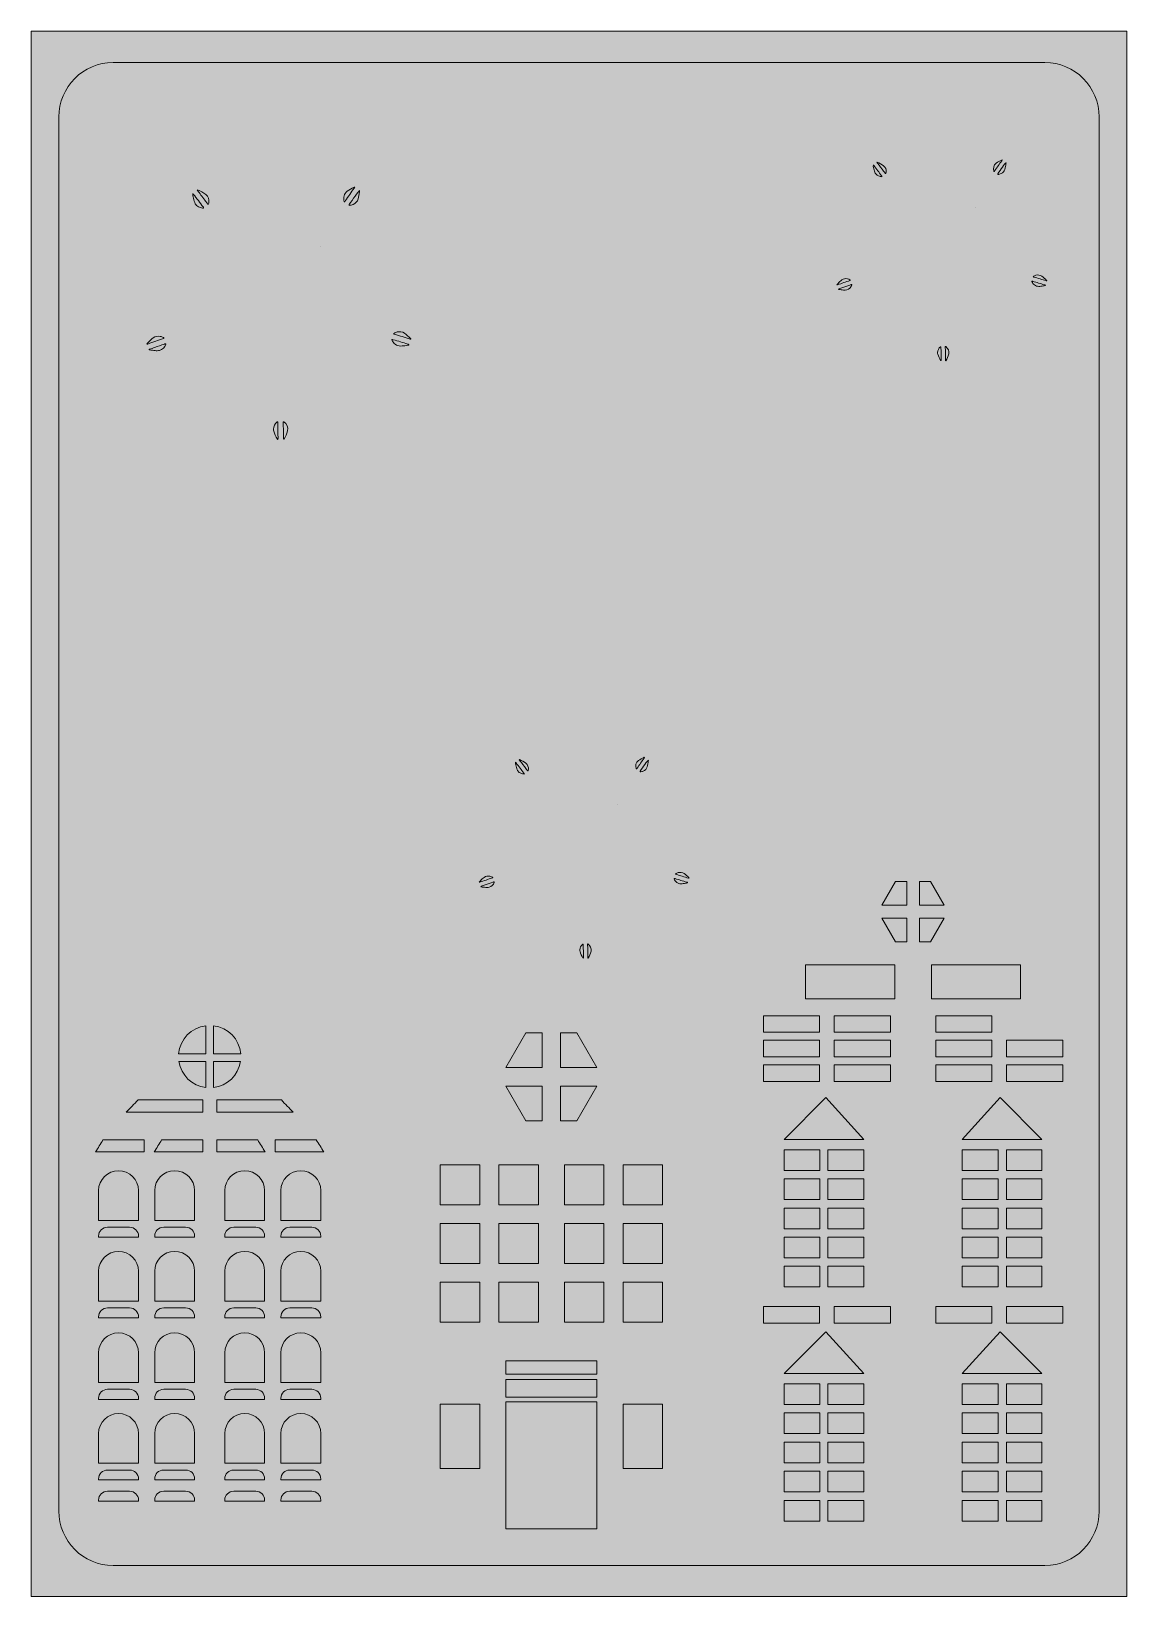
# Model space of a CAD drawing. Header units: centimetres. Extents: x 0.3 to 13.7, y -19.6 to -0.4.
import ezdxf

# ---------------------------------------------------------------- set-up
doc = ezdxf.new("R2010")
doc.units = ezdxf.units.CM
doc.header["$MEASUREMENT"] = 0
doc.layers.add('Layer 1', color=7, linetype='Continuous')

# ---------------------------------------------------------------- blocks, each defined once
blk = doc.blocks.new('block 3')
at = {"layer": 'Layer 1', "true_color": 0x2e3543}
h = blk.add_hatch(color=159, dxfattribs=at)
h.dxf.hatch_style = 2
h.paths.add_polyline_path([(13.691, -19.587), (0.279, -19.587), (0.279, -0.428), (13.691, -0.428)])
at = {"layer": 'Layer 1', "lineweight": 0}
blk.add_lwpolyline([(13.691, -19.587), (0.279, -19.587), (0.279, -0.428), (13.691, -0.428), (13.691, -19.587)], dxfattribs=at)
blk = doc.blocks.new('block 2')
at = {"layer": 'Layer 1'}
blk.add_blockref('block 3', (0, 0), dxfattribs=at)

msp = doc.modelspace()

# ---------------------------------------------------------------- linework, layer by layer
at = {"layer": 'Layer 1', "lineweight": 0}
for points in [[(10.692, -11.125), (10.861, -10.833), (10.997, -10.833), (10.997, -11.125), (10.692, -11.125)], [(11.152, -11.125), (11.152, -10.833), (11.289, -10.833), (11.458, -11.125), (11.152, -11.125)], [(10.997, -11.281), (10.997, -11.573), (10.861, -11.573), (10.692, -11.281), (10.997, -11.281)], [(11.458, -11.281), (11.289, -11.573), (11.152, -11.573), (11.152, -11.281), (11.458, -11.281)], [(10.851, -11.853), (10.851, -12.268), (9.758, -12.268), (9.758, -11.853), (10.851, -11.853)], [(12.392, -12.268), (11.299, -12.268), (11.299, -11.853), (12.392, -11.853), (12.392, -12.268)], [(9.929, -12.476), (9.929, -12.678), (9.242, -12.678), (9.242, -12.476), (9.929, -12.476)], [(10.11, -12.678), (10.11, -12.476), (10.797, -12.476), (10.797, -12.678), (10.11, -12.678)], [(12.039, -12.678), (11.352, -12.678), (11.352, -12.476), (12.039, -12.476), (12.039, -12.678)], [(6.534, -13.111), (6.089, -13.111), (6.336, -12.684), (6.534, -12.684), (6.534, -13.111)], [(6.76, -13.111), (6.76, -12.684), (6.959, -12.684), (7.205, -13.111), (6.76, -13.111)], [(9.929, -12.777), (9.929, -12.979), (9.242, -12.979), (9.242, -12.777), (9.929, -12.777)], [(10.11, -12.979), (10.11, -12.777), (10.797, -12.777), (10.797, -12.979), (10.11, -12.979)], [(12.039, -12.777), (12.039, -12.979), (11.352, -12.979), (11.352, -12.777), (12.039, -12.777)], [(12.908, -12.979), (12.221, -12.979), (12.221, -12.777), (12.908, -12.777), (12.908, -12.979)], [(9.929, -13.079), (9.929, -13.281), (9.242, -13.281), (9.242, -13.079), (9.929, -13.079)], [(10.11, -13.281), (10.11, -13.079), (10.797, -13.079), (10.797, -13.281), (10.11, -13.281)], [(12.039, -13.079), (12.039, -13.281), (11.352, -13.281), (11.352, -13.079), (12.039, -13.079)], [(12.221, -13.281), (12.221, -13.079), (12.908, -13.079), (12.908, -13.281), (12.221, -13.281)], [(6.534, -13.337), (6.534, -13.763), (6.336, -13.763), (6.089, -13.337), (6.534, -13.337)], [(7.205, -13.337), (6.959, -13.763), (6.76, -13.763), (6.76, -13.337), (7.205, -13.337)], [(10.425, -13.99), (9.497, -13.99), (10.008, -13.479), (10.473, -13.99), (10.425, -13.99)], [(12.653, -13.99), (11.725, -13.99), (11.677, -13.99), (12.142, -13.479), (12.653, -13.99)], [(9.932, -14.117), (9.932, -14.37), (9.497, -14.37), (9.497, -14.117), (9.932, -14.117)], [(10.032, -14.37), (10.032, -14.117), (10.473, -14.117), (10.473, -14.37), (10.032, -14.37)], [(11.677, -14.37), (11.677, -14.117), (12.118, -14.117), (12.118, -14.37), (11.677, -14.37)], [(12.218, -14.37), (12.218, -14.117), (12.653, -14.117), (12.653, -14.37), (12.218, -14.37)], [(5.287, -14.791), (5.287, -14.302), (5.769, -14.302), (5.769, -14.791), (5.287, -14.791)], [(6.488, -14.302), (6.488, -14.791), (6.005, -14.791), (6.005, -14.302), (6.488, -14.302)], [(6.807, -14.791), (6.807, -14.302), (7.289, -14.302), (7.289, -14.791), (6.807, -14.791)], [(7.525, -14.791), (7.525, -14.302), (8.007, -14.302), (8.007, -14.791), (7.525, -14.791)], [(9.932, -14.474), (9.932, -14.727), (9.497, -14.727), (9.497, -14.474), (9.932, -14.474)], [(10.032, -14.727), (10.032, -14.474), (10.473, -14.474), (10.473, -14.727), (10.032, -14.727)], [(11.677, -14.727), (11.677, -14.474), (12.118, -14.474), (12.118, -14.727), (11.677, -14.727)], [(12.218, -14.727), (12.218, -14.474), (12.653, -14.474), (12.653, -14.727), (12.218, -14.727)], [(9.932, -14.83), (9.932, -15.083), (9.497, -15.083), (9.497, -14.83), (9.932, -14.83)], [(10.032, -15.083), (10.032, -14.83), (10.473, -14.83), (10.473, -15.083), (10.032, -15.083)], [(11.677, -15.083), (11.677, -14.83), (12.118, -14.83), (12.118, -15.083), (11.677, -15.083)], [(12.218, -15.083), (12.218, -14.83), (12.653, -14.83), (12.653, -15.083), (12.218, -15.083)], [(5.769, -15.02), (5.769, -15.51), (5.287, -15.51), (5.287, -15.02), (5.769, -15.02)], [(6.488, -15.02), (6.488, -15.51), (6.005, -15.51), (6.005, -15.02), (6.488, -15.02)], [(6.807, -15.51), (6.807, -15.02), (7.289, -15.02), (7.289, -15.51), (6.807, -15.51)], [(8.007, -15.02), (8.007, -15.51), (7.525, -15.51), (7.525, -15.02), (8.007, -15.02)], [(9.932, -15.187), (9.932, -15.44), (9.497, -15.44), (9.497, -15.187), (9.932, -15.187)], [(10.032, -15.44), (10.032, -15.187), (10.473, -15.187), (10.473, -15.44), (10.032, -15.44)], [(11.677, -15.44), (11.677, -15.187), (12.118, -15.187), (12.118, -15.44), (11.677, -15.44)], [(12.218, -15.44), (12.218, -15.187), (12.653, -15.187), (12.653, -15.44), (12.218, -15.44)], [(9.932, -15.543), (9.932, -15.796), (9.497, -15.796), (9.497, -15.543), (9.932, -15.543)], [(10.473, -15.543), (10.473, -15.796), (10.032, -15.796), (10.032, -15.543), (10.473, -15.543)], [(12.118, -15.543), (12.118, -15.796), (11.677, -15.796), (11.677, -15.543), (12.118, -15.543)], [(12.653, -15.543), (12.653, -15.796), (12.218, -15.796), (12.218, -15.543), (12.653, -15.543)], [(5.769, -15.738), (5.769, -16.228), (5.287, -16.228), (5.287, -15.738), (5.769, -15.738)], [(6.488, -15.738), (6.488, -16.228), (6.005, -16.228), (6.005, -15.738), (6.488, -15.738)], [(7.289, -15.738), (7.289, -16.228), (6.807, -16.228), (6.807, -15.738), (7.289, -15.738)], [(8.007, -15.738), (8.007, -16.228), (7.525, -16.228), (7.525, -15.738), (8.007, -15.738)], [(9.929, -16.036), (9.929, -16.238), (9.242, -16.238), (9.242, -16.036), (9.929, -16.036)], [(10.11, -16.238), (10.11, -16.036), (10.797, -16.036), (10.797, -16.238), (10.11, -16.238)], [(12.039, -16.036), (12.039, -16.238), (11.352, -16.238), (11.352, -16.036), (12.039, -16.036)], [(12.221, -16.238), (12.221, -16.036), (12.908, -16.036), (12.908, -16.238), (12.221, -16.238)], [(9.497, -16.855), (10.008, -16.344), (10.473, -16.855), (10.425, -16.855), (9.497, -16.855)], [(11.725, -16.855), (11.677, -16.855), (12.142, -16.344), (12.653, -16.855), (11.725, -16.855)], [(7.204, -16.701), (7.204, -16.864), (6.09, -16.864), (6.09, -16.701), (7.204, -16.701)], [(6.09, -17.144), (6.09, -16.929), (7.204, -16.929), (7.204, -17.144), (6.09, -17.144)], [(9.497, -17.235), (9.497, -16.982), (9.932, -16.982), (9.932, -17.235), (9.497, -17.235)], [(10.032, -17.235), (10.032, -16.982), (10.473, -16.982), (10.473, -17.235), (10.032, -17.235)], [(11.677, -17.235), (11.677, -16.982), (12.118, -16.982), (12.118, -17.235), (11.677, -17.235)], [(12.218, -17.235), (12.218, -16.982), (12.653, -16.982), (12.653, -17.235), (12.218, -17.235)], [(5.769, -17.23), (5.769, -18.02), (5.287, -18.02), (5.287, -17.23), (5.769, -17.23)], [(7.204, -17.203), (7.204, -18.755), (6.09, -18.755), (6.09, -17.203), (7.204, -17.203)], [(8.007, -17.23), (8.007, -18.02), (7.525, -18.02), (7.525, -17.23), (8.007, -17.23)], [(9.497, -17.591), (9.497, -17.338), (9.932, -17.338), (9.932, -17.591), (9.497, -17.591)], [(10.032, -17.591), (10.032, -17.338), (10.473, -17.338), (10.473, -17.591), (10.032, -17.591)], [(11.677, -17.591), (11.677, -17.338), (12.118, -17.338), (12.118, -17.591), (11.677, -17.591)], [(12.218, -17.591), (12.218, -17.338), (12.653, -17.338), (12.653, -17.591), (12.218, -17.591)], [(9.497, -17.948), (9.497, -17.695), (9.932, -17.695), (9.932, -17.948), (9.497, -17.948)], [(10.032, -17.948), (10.032, -17.695), (10.473, -17.695), (10.473, -17.948), (10.032, -17.948)], [(11.677, -17.948), (11.677, -17.695), (12.118, -17.695), (12.118, -17.948), (11.677, -17.948)], [(12.218, -17.948), (12.218, -17.695), (12.653, -17.695), (12.653, -17.948), (12.218, -17.948)], [(9.497, -18.304), (9.497, -18.051), (9.932, -18.051), (9.932, -18.304), (9.497, -18.304)], [(10.032, -18.304), (10.032, -18.051), (10.473, -18.051), (10.473, -18.304), (10.032, -18.304)], [(11.677, -18.304), (11.677, -18.051), (12.118, -18.051), (12.118, -18.304), (11.677, -18.304)], [(12.218, -18.304), (12.218, -18.051), (12.653, -18.051), (12.653, -18.304), (12.218, -18.304)], [(9.932, -18.408), (9.932, -18.661), (9.497, -18.661), (9.497, -18.408), (9.932, -18.408)], [(10.032, -18.408), (10.473, -18.408), (10.473, -18.661), (10.032, -18.661), (10.032, -18.408)], [(11.677, -18.408), (12.118, -18.408), (12.118, -18.661), (11.677, -18.661), (11.677, -18.408)], [(12.653, -18.408), (12.653, -18.661), (12.218, -18.661), (12.218, -18.408), (12.653, -18.408)]]:
    msp.add_lwpolyline(points, dxfattribs=at)
for points, knots in [([(12.688, -0.81), (12.688, -0.81), (1.282, -0.81), (1.282, -0.81), (0.915, -0.81), (0.616, -1.109), (0.616, -1.476), (0.616, -1.476), (0.616, -18.539), (0.616, -18.539), (0.616, -18.906), (0.915, -19.205), (1.282, -19.205), (1.282, -19.205), (12.688, -19.205), (12.688, -19.205), (13.055, -19.205), (13.354, -18.906), (13.354, -18.539), (13.354, -18.539), (13.354, -1.476), (13.354, -1.476), (13.354, -1.109), (13.055, -0.81), (12.688, -0.81)], [0, 0, 0, 0, 1, 1, 1, 2, 2, 2, 3, 3, 3, 4, 4, 4, 5, 5, 5, 6, 6, 6, 7, 7, 7, 8, 8, 8, 8]), ([(10.694, -2.203), (10.695, -2.204), (10.694, -2.206), (10.692, -2.207), (10.685, -2.208), (10.679, -2.205), (10.673, -2.204), (10.659, -2.201), (10.646, -2.196), (10.634, -2.188), (10.622, -2.179), (10.613, -2.167), (10.607, -2.153), (10.6, -2.134), (10.595, -2.115), (10.592, -2.096), (10.59, -2.086), (10.586, -2.077), (10.589, -2.063), (10.593, -2.068), (10.595, -2.071), (10.597, -2.073), (10.628, -2.114), (10.658, -2.154), (10.689, -2.195), (10.691, -2.197), (10.693, -2.2), (10.694, -2.203)], [0, 0, 0, 0, 1, 1, 1, 2, 2, 2, 3, 3, 3, 4, 4, 4, 5, 5, 5, 6, 6, 6, 7, 7, 7, 8, 8, 8, 9, 9, 9, 9]), ([(10.641, -2.043), (10.638, -2.039), (10.636, -2.035), (10.633, -2.031), (10.634, -2.031), (10.635, -2.03), (10.636, -2.03), (10.664, -2.041), (10.691, -2.055), (10.715, -2.074), (10.74, -2.093), (10.746, -2.121), (10.745, -2.151), (10.745, -2.155), (10.744, -2.159), (10.743, -2.164), (10.742, -2.166), (10.742, -2.169), (10.739, -2.169), (10.736, -2.169), (10.735, -2.167), (10.733, -2.165), (10.727, -2.157), (10.721, -2.148), (10.714, -2.14), (10.69, -2.108), (10.665, -2.075), (10.641, -2.043)], [0, 0, 0, 0, 1, 1, 1, 2, 2, 2, 3, 3, 3, 4, 4, 4, 5, 5, 5, 6, 6, 6, 7, 7, 7, 8, 8, 8, 9, 9, 9, 9]), ([(12.16, -2.013), (12.132, -2.053), (12.104, -2.093), (12.076, -2.133), (12.074, -2.137), (12.071, -2.14), (12.068, -2.144), (12.067, -2.145), (12.065, -2.144), (12.064, -2.142), (12.063, -2.142), (12.063, -2.141), (12.063, -2.141), (12.054, -2.106), (12.06, -2.066), (12.093, -2.042), (12.114, -2.027), (12.136, -2.014), (12.16, -2.003), (12.162, -2.002), (12.163, -2.001), (12.167, -2.003), (12.164, -2.007), (12.162, -2.01), (12.16, -2.013)], [0, 0, 0, 0, 1, 1, 1, 2, 2, 2, 3, 3, 3, 4, 4, 4, 5, 5, 5, 6, 6, 6, 7, 7, 7, 8, 8, 8, 8]), ([(12.212, -2.036), (12.215, -2.04), (12.213, -2.045), (12.213, -2.049), (12.21, -2.072), (12.206, -2.095), (12.199, -2.118), (12.192, -2.143), (12.176, -2.16), (12.152, -2.17), (12.14, -2.175), (12.127, -2.18), (12.113, -2.179), (12.112, -2.176), (12.113, -2.174), (12.114, -2.172), (12.145, -2.125), (12.2, -2.047), (12.212, -2.036)], [0, 0, 0, 0, 1, 1, 1, 2, 2, 2, 3, 3, 3, 4, 4, 4, 5, 5, 5, 6, 6, 6, 6]), ([(2.389, -2.587), (2.39, -2.589), (2.388, -2.591), (2.386, -2.592), (2.378, -2.593), (2.37, -2.59), (2.363, -2.589), (2.345, -2.585), (2.328, -2.579), (2.313, -2.568), (2.298, -2.557), (2.286, -2.543), (2.28, -2.525), (2.271, -2.501), (2.264, -2.477), (2.26, -2.452), (2.259, -2.44), (2.254, -2.429), (2.256, -2.412), (2.262, -2.418), (2.264, -2.421), (2.267, -2.424), (2.305, -2.475), (2.344, -2.526), (2.382, -2.577), (2.385, -2.58), (2.387, -2.583), (2.389, -2.587)], [0, 0, 0, 0, 1, 1, 1, 2, 2, 2, 3, 3, 3, 4, 4, 4, 5, 5, 5, 6, 6, 6, 7, 7, 7, 8, 8, 8, 9, 9, 9, 9]), ([(2.322, -2.387), (2.319, -2.382), (2.316, -2.377), (2.312, -2.372), (2.314, -2.371), (2.315, -2.37), (2.315, -2.37), (2.351, -2.384), (2.385, -2.402), (2.415, -2.425), (2.447, -2.45), (2.455, -2.484), (2.453, -2.522), (2.452, -2.527), (2.451, -2.533), (2.45, -2.538), (2.45, -2.541), (2.45, -2.545), (2.445, -2.545), (2.442, -2.545), (2.44, -2.542), (2.438, -2.54), (2.43, -2.529), (2.422, -2.519), (2.414, -2.508), (2.384, -2.468), (2.353, -2.427), (2.322, -2.387)], [0, 0, 0, 0, 1, 1, 1, 2, 2, 2, 3, 3, 3, 4, 4, 4, 5, 5, 5, 6, 6, 6, 7, 7, 7, 8, 8, 8, 9, 9, 9, 9]), ([(4.231, -2.348), (4.196, -2.399), (4.161, -2.449), (4.126, -2.5), (4.123, -2.504), (4.119, -2.509), (4.116, -2.513), (4.114, -2.514), (4.111, -2.513), (4.11, -2.511), (4.109, -2.511), (4.109, -2.51), (4.109, -2.509), (4.098, -2.466), (4.105, -2.415), (4.147, -2.385), (4.174, -2.366), (4.202, -2.35), (4.231, -2.336), (4.233, -2.335), (4.235, -2.333), (4.24, -2.336), (4.237, -2.341), (4.234, -2.345), (4.231, -2.348)], [0, 0, 0, 0, 1, 1, 1, 2, 2, 2, 3, 3, 3, 4, 4, 4, 5, 5, 5, 6, 6, 6, 7, 7, 7, 8, 8, 8, 8]), ([(4.296, -2.378), (4.3, -2.383), (4.298, -2.388), (4.297, -2.393), (4.294, -2.423), (4.289, -2.452), (4.28, -2.48), (4.271, -2.512), (4.251, -2.533), (4.221, -2.546), (4.205, -2.553), (4.189, -2.559), (4.172, -2.558), (4.17, -2.554), (4.172, -2.551), (4.173, -2.549), (4.212, -2.489), (4.282, -2.391), (4.296, -2.378)], [0, 0, 0, 0, 1, 1, 1, 2, 2, 2, 3, 3, 3, 4, 4, 4, 5, 5, 5, 6, 6, 6, 6]), ([(11.835, -2.58), (11.835, -2.58), (11.836, -2.579), (11.836, -2.579), (11.836, -2.579), (11.836, -2.579), (11.836, -2.58), (11.836, -2.58), (11.836, -2.58), (11.835, -2.58)], [0, 0, 0, 0, 1, 1, 1, 2, 2, 2, 3, 3, 3, 3]), ([(3.823, -3.061), (3.823, -3.061), (3.823, -3.06), (3.823, -3.06), (3.823, -3.06), (3.824, -3.06), (3.824, -3.061), (3.824, -3.061), (3.823, -3.061), (3.823, -3.061)], [0, 0, 0, 0, 1, 1, 1, 2, 2, 2, 3, 3, 3, 3]), ([(12.548, -3.428), (12.558, -3.42), (12.569, -3.416), (12.58, -3.413), (12.605, -3.407), (12.629, -3.409), (12.651, -3.425), (12.673, -3.44), (12.692, -3.457), (12.71, -3.476), (12.712, -3.478), (12.713, -3.48), (12.714, -3.482), (12.711, -3.484), (12.708, -3.482), (12.705, -3.481), (12.655, -3.466), (12.604, -3.451), (12.554, -3.435), (12.552, -3.435), (12.551, -3.434), (12.549, -3.434), (12.547, -3.433), (12.546, -3.429), (12.548, -3.428)], [0, 0, 0, 0, 1, 1, 1, 2, 2, 2, 3, 3, 3, 4, 4, 4, 5, 5, 5, 6, 6, 6, 7, 7, 7, 8, 8, 8, 8]), ([(10.151, -3.53), (10.148, -3.531), (10.146, -3.533), (10.142, -3.531), (10.146, -3.524), (10.152, -3.519), (10.157, -3.513), (10.171, -3.498), (10.186, -3.484), (10.203, -3.471), (10.223, -3.455), (10.246, -3.452), (10.271, -3.457), (10.282, -3.459), (10.293, -3.462), (10.302, -3.468), (10.305, -3.469), (10.307, -3.47), (10.307, -3.473), (10.307, -3.477), (10.305, -3.477), (10.302, -3.478), (10.277, -3.487), (10.252, -3.495), (10.227, -3.504), (10.202, -3.513), (10.176, -3.521), (10.151, -3.53)], [0, 0, 0, 0, 1, 1, 1, 2, 2, 2, 3, 3, 3, 4, 4, 4, 5, 5, 5, 6, 6, 6, 7, 7, 7, 8, 8, 8, 9, 9, 9, 9]), ([(10.167, -3.581), (10.184, -3.575), (10.2, -3.57), (10.217, -3.564), (10.248, -3.553), (10.28, -3.542), (10.312, -3.531), (10.316, -3.529), (10.32, -3.528), (10.324, -3.527), (10.326, -3.527), (10.327, -3.528), (10.327, -3.53), (10.327, -3.531), (10.327, -3.532), (10.327, -3.532), (10.315, -3.562), (10.296, -3.584), (10.263, -3.593), (10.25, -3.596), (10.236, -3.595), (10.223, -3.595), (10.204, -3.593), (10.186, -3.59), (10.167, -3.588), (10.165, -3.587), (10.163, -3.587), (10.164, -3.583), (10.165, -3.583), (10.166, -3.581), (10.167, -3.581)], [0, 0, 0, 0, 1, 1, 1, 2, 2, 2, 3, 3, 3, 4, 4, 4, 5, 5, 5, 6, 6, 6, 7, 7, 7, 8, 8, 8, 9, 9, 9, 10, 10, 10, 10]), ([(12.683, -3.53), (12.686, -3.531), (12.689, -3.532), (12.692, -3.533), (12.694, -3.534), (12.695, -3.535), (12.695, -3.537), (12.694, -3.539), (12.692, -3.54), (12.691, -3.54), (12.684, -3.541), (12.677, -3.543), (12.67, -3.544), (12.651, -3.547), (12.632, -3.55), (12.613, -3.55), (12.593, -3.55), (12.576, -3.544), (12.561, -3.532), (12.547, -3.521), (12.537, -3.507), (12.53, -3.491), (12.529, -3.49), (12.529, -3.489), (12.529, -3.487), (12.529, -3.487), (12.53, -3.486), (12.53, -3.486), (12.534, -3.483), (12.538, -3.486), (12.542, -3.488), (12.589, -3.502), (12.636, -3.516), (12.683, -3.53)], [0, 0, 0, 0, 1, 1, 1, 2, 2, 2, 3, 3, 3, 4, 4, 4, 5, 5, 5, 6, 6, 6, 7, 7, 7, 8, 8, 8, 9, 9, 9, 10, 10, 10, 11, 11, 11, 11]), ([(1.707, -4.255), (1.703, -4.256), (1.7, -4.259), (1.695, -4.256), (1.7, -4.247), (1.707, -4.241), (1.714, -4.233), (1.732, -4.214), (1.751, -4.197), (1.771, -4.181), (1.797, -4.161), (1.826, -4.157), (1.857, -4.163), (1.871, -4.165), (1.884, -4.17), (1.897, -4.177), (1.899, -4.179), (1.902, -4.18), (1.903, -4.184), (1.903, -4.188), (1.899, -4.188), (1.897, -4.189), (1.865, -4.2), (1.833, -4.211), (1.802, -4.222), (1.77, -4.233), (1.738, -4.244), (1.707, -4.255)], [0, 0, 0, 0, 1, 1, 1, 2, 2, 2, 3, 3, 3, 4, 4, 4, 5, 5, 5, 6, 6, 6, 7, 7, 7, 8, 8, 8, 9, 9, 9, 9]), ([(4.888, -4.255), (4.892, -4.256), (4.896, -4.258), (4.899, -4.259), (4.902, -4.26), (4.904, -4.261), (4.903, -4.264), (4.902, -4.266), (4.9, -4.267), (4.898, -4.268), (4.889, -4.269), (4.881, -4.271), (4.872, -4.273), (4.848, -4.276), (4.825, -4.28), (4.8, -4.28), (4.776, -4.28), (4.754, -4.273), (4.735, -4.258), (4.718, -4.244), (4.705, -4.227), (4.696, -4.206), (4.695, -4.204), (4.695, -4.203), (4.695, -4.201), (4.695, -4.201), (4.696, -4.2), (4.696, -4.199), (4.701, -4.196), (4.706, -4.2), (4.711, -4.202), (4.77, -4.219), (4.829, -4.237), (4.888, -4.255)], [0, 0, 0, 0, 1, 1, 1, 2, 2, 2, 3, 3, 3, 4, 4, 4, 5, 5, 5, 6, 6, 6, 7, 7, 7, 8, 8, 8, 9, 9, 9, 10, 10, 10, 11, 11, 11, 11]), ([(4.719, -4.126), (4.731, -4.117), (4.745, -4.112), (4.759, -4.108), (4.791, -4.101), (4.821, -4.103), (4.848, -4.123), (4.875, -4.142), (4.9, -4.163), (4.922, -4.187), (4.924, -4.189), (4.926, -4.192), (4.928, -4.195), (4.923, -4.197), (4.92, -4.195), (4.916, -4.194), (4.853, -4.175), (4.79, -4.155), (4.726, -4.136), (4.724, -4.135), (4.722, -4.135), (4.72, -4.134), (4.717, -4.133), (4.717, -4.129), (4.719, -4.126)], [0, 0, 0, 0, 1, 1, 1, 2, 2, 2, 3, 3, 3, 4, 4, 4, 5, 5, 5, 6, 6, 6, 7, 7, 7, 8, 8, 8, 8]), ([(1.727, -4.319), (1.748, -4.312), (1.768, -4.305), (1.789, -4.298), (1.829, -4.284), (1.868, -4.27), (1.908, -4.256), (1.913, -4.254), (1.918, -4.252), (1.924, -4.251), (1.926, -4.251), (1.928, -4.253), (1.928, -4.255), (1.928, -4.256), (1.928, -4.257), (1.927, -4.258), (1.912, -4.295), (1.888, -4.323), (1.848, -4.334), (1.831, -4.338), (1.813, -4.337), (1.796, -4.336), (1.773, -4.334), (1.75, -4.331), (1.726, -4.328), (1.724, -4.327), (1.722, -4.326), (1.722, -4.322), (1.723, -4.321), (1.725, -4.32), (1.727, -4.319)], [0, 0, 0, 0, 1, 1, 1, 2, 2, 2, 3, 3, 3, 4, 4, 4, 5, 5, 5, 6, 6, 6, 7, 7, 7, 8, 8, 8, 9, 9, 9, 10, 10, 10, 10]), ([(11.418, -4.458), (11.418, -4.458), (11.416, -4.459), (11.415, -4.459), (11.414, -4.458), (11.413, -4.457), (11.413, -4.456), (11.398, -4.432), (11.386, -4.407), (11.378, -4.38), (11.376, -4.373), (11.375, -4.367), (11.375, -4.36), (11.376, -4.331), (11.388, -4.307), (11.41, -4.289), (11.411, -4.288), (11.412, -4.288), (11.413, -4.288), (11.416, -4.288), (11.416, -4.29), (11.416, -4.292), (11.416, -4.296), (11.417, -4.299), (11.417, -4.303), (11.418, -4.35), (11.418, -4.398), (11.419, -4.445), (11.419, -4.449), (11.42, -4.454), (11.418, -4.458)], [0, 0, 0, 0, 1, 1, 1, 2, 2, 2, 3, 3, 3, 4, 4, 4, 5, 5, 5, 6, 6, 6, 7, 7, 7, 8, 8, 8, 9, 9, 9, 10, 10, 10, 10]), ([(11.47, -4.295), (11.47, -4.293), (11.47, -4.291), (11.47, -4.29), (11.471, -4.287), (11.473, -4.285), (11.475, -4.287), (11.502, -4.308), (11.521, -4.342), (11.512, -4.377), (11.505, -4.406), (11.492, -4.433), (11.477, -4.459), (11.473, -4.456), (11.473, -4.454), (11.473, -4.451), (11.472, -4.399), (11.471, -4.347), (11.47, -4.295)], [0, 0, 0, 0, 1, 1, 1, 2, 2, 2, 3, 3, 3, 4, 4, 4, 5, 5, 5, 6, 6, 6, 6]), ([(3.299, -5.421), (3.298, -5.422), (3.296, -5.422), (3.295, -5.422), (3.294, -5.422), (3.293, -5.42), (3.292, -5.419), (3.274, -5.388), (3.258, -5.357), (3.248, -5.323), (3.245, -5.315), (3.244, -5.306), (3.244, -5.298), (3.246, -5.261), (3.261, -5.232), (3.289, -5.208), (3.29, -5.208), (3.291, -5.207), (3.293, -5.207), (3.296, -5.208), (3.296, -5.21), (3.296, -5.213), (3.297, -5.217), (3.297, -5.222), (3.297, -5.227), (3.298, -5.286), (3.299, -5.345), (3.3, -5.405), (3.3, -5.41), (3.302, -5.416), (3.299, -5.421)], [0, 0, 0, 0, 1, 1, 1, 2, 2, 2, 3, 3, 3, 4, 4, 4, 5, 5, 5, 6, 6, 6, 7, 7, 7, 8, 8, 8, 9, 9, 9, 10, 10, 10, 10]), ([(3.364, -5.217), (3.364, -5.214), (3.364, -5.212), (3.364, -5.21), (3.365, -5.206), (3.368, -5.204), (3.371, -5.206), (3.405, -5.232), (3.427, -5.275), (3.417, -5.319), (3.408, -5.355), (3.392, -5.389), (3.373, -5.422), (3.367, -5.419), (3.368, -5.416), (3.368, -5.413), (3.367, -5.347), (3.365, -5.282), (3.364, -5.217)], [0, 0, 0, 0, 1, 1, 1, 2, 2, 2, 3, 3, 3, 4, 4, 4, 5, 5, 5, 6, 6, 6, 6]), ([(6.314, -9.514), (6.315, -9.516), (6.314, -9.518), (6.312, -9.518), (6.305, -9.519), (6.3, -9.517), (6.294, -9.516), (6.279, -9.513), (6.266, -9.508), (6.254, -9.499), (6.242, -9.49), (6.233, -9.479), (6.227, -9.465), (6.221, -9.446), (6.215, -9.427), (6.212, -9.407), (6.211, -9.398), (6.207, -9.388), (6.209, -9.375), (6.213, -9.38), (6.215, -9.382), (6.217, -9.385), (6.248, -9.425), (6.279, -9.466), (6.309, -9.507), (6.311, -9.509), (6.313, -9.512), (6.314, -9.514)], [0, 0, 0, 0, 1, 1, 1, 2, 2, 2, 3, 3, 3, 4, 4, 4, 5, 5, 5, 6, 6, 6, 7, 7, 7, 8, 8, 8, 9, 9, 9, 9]), ([(6.261, -9.355), (6.259, -9.351), (6.256, -9.347), (6.253, -9.343), (6.255, -9.342), (6.256, -9.342), (6.256, -9.342), (6.284, -9.353), (6.312, -9.367), (6.336, -9.386), (6.36, -9.405), (6.367, -9.433), (6.365, -9.463), (6.365, -9.467), (6.364, -9.471), (6.363, -9.475), (6.363, -9.478), (6.363, -9.481), (6.359, -9.481), (6.357, -9.481), (6.355, -9.479), (6.354, -9.477), (6.347, -9.469), (6.341, -9.46), (6.335, -9.452), (6.31, -9.419), (6.286, -9.387), (6.261, -9.355)], [0, 0, 0, 0, 1, 1, 1, 2, 2, 2, 3, 3, 3, 4, 4, 4, 5, 5, 5, 6, 6, 6, 7, 7, 7, 8, 8, 8, 9, 9, 9, 9]), ([(7.781, -9.325), (7.753, -9.365), (7.725, -9.405), (7.697, -9.445), (7.694, -9.449), (7.692, -9.452), (7.689, -9.455), (7.687, -9.457), (7.685, -9.455), (7.684, -9.454), (7.683, -9.454), (7.683, -9.453), (7.683, -9.452), (7.675, -9.418), (7.68, -9.378), (7.713, -9.354), (7.735, -9.339), (7.757, -9.326), (7.78, -9.314), (7.782, -9.314), (7.783, -9.312), (7.787, -9.315), (7.785, -9.318), (7.783, -9.322), (7.781, -9.325)], [0, 0, 0, 0, 1, 1, 1, 2, 2, 2, 3, 3, 3, 4, 4, 4, 5, 5, 5, 6, 6, 6, 7, 7, 7, 8, 8, 8, 8]), ([(7.832, -9.348), (7.835, -9.352), (7.834, -9.356), (7.833, -9.36), (7.83, -9.384), (7.826, -9.407), (7.819, -9.43), (7.812, -9.455), (7.796, -9.472), (7.772, -9.482), (7.76, -9.487), (7.747, -9.492), (7.733, -9.491), (7.732, -9.488), (7.733, -9.486), (7.735, -9.484), (7.765, -9.436), (7.821, -9.359), (7.832, -9.348)], [0, 0, 0, 0, 1, 1, 1, 2, 2, 2, 3, 3, 3, 4, 4, 4, 5, 5, 5, 6, 6, 6, 6]), ([(7.456, -9.892), (7.456, -9.892), (7.456, -9.89), (7.456, -9.89), (7.456, -9.89), (7.456, -9.891), (7.456, -9.891), (7.456, -9.891), (7.456, -9.891), (7.456, -9.892)], [0, 0, 0, 0, 1, 1, 1, 2, 2, 2, 3, 3, 3, 3]), ([(8.169, -10.739), (8.178, -10.732), (8.189, -10.728), (8.201, -10.725), (8.226, -10.719), (8.25, -10.721), (8.272, -10.736), (8.293, -10.752), (8.312, -10.769), (8.33, -10.788), (8.332, -10.79), (8.333, -10.792), (8.335, -10.794), (8.331, -10.796), (8.328, -10.794), (8.325, -10.793), (8.275, -10.778), (8.225, -10.762), (8.174, -10.747), (8.173, -10.747), (8.171, -10.746), (8.169, -10.745), (8.167, -10.745), (8.167, -10.741), (8.169, -10.739)], [0, 0, 0, 0, 1, 1, 1, 2, 2, 2, 3, 3, 3, 4, 4, 4, 5, 5, 5, 6, 6, 6, 7, 7, 7, 8, 8, 8, 8]), ([(5.772, -10.842), (5.769, -10.843), (5.766, -10.845), (5.762, -10.843), (5.766, -10.836), (5.772, -10.83), (5.778, -10.825), (5.791, -10.809), (5.807, -10.796), (5.823, -10.783), (5.843, -10.767), (5.867, -10.764), (5.892, -10.768), (5.902, -10.77), (5.913, -10.774), (5.923, -10.78), (5.925, -10.781), (5.927, -10.782), (5.928, -10.785), (5.928, -10.788), (5.925, -10.789), (5.923, -10.789), (5.898, -10.798), (5.872, -10.807), (5.847, -10.816), (5.822, -10.825), (5.797, -10.833), (5.772, -10.842)], [0, 0, 0, 0, 1, 1, 1, 2, 2, 2, 3, 3, 3, 4, 4, 4, 5, 5, 5, 6, 6, 6, 7, 7, 7, 8, 8, 8, 9, 9, 9, 9]), ([(5.788, -10.893), (5.804, -10.887), (5.821, -10.881), (5.837, -10.876), (5.869, -10.865), (5.9, -10.853), (5.932, -10.842), (5.936, -10.841), (5.94, -10.84), (5.944, -10.839), (5.946, -10.838), (5.948, -10.84), (5.948, -10.842), (5.947, -10.843), (5.948, -10.843), (5.947, -10.844), (5.935, -10.874), (5.916, -10.896), (5.884, -10.905), (5.87, -10.908), (5.856, -10.907), (5.843, -10.906), (5.824, -10.905), (5.806, -10.902), (5.787, -10.899), (5.786, -10.899), (5.784, -10.898), (5.784, -10.895), (5.785, -10.895), (5.786, -10.893), (5.788, -10.893)], [0, 0, 0, 0, 1, 1, 1, 2, 2, 2, 3, 3, 3, 4, 4, 4, 5, 5, 5, 6, 6, 6, 7, 7, 7, 8, 8, 8, 9, 9, 9, 10, 10, 10, 10]), ([(8.303, -10.842), (8.306, -10.843), (8.309, -10.844), (8.312, -10.845), (8.314, -10.846), (8.316, -10.846), (8.315, -10.849), (8.314, -10.851), (8.313, -10.851), (8.311, -10.852), (8.304, -10.853), (8.297, -10.855), (8.291, -10.856), (8.272, -10.859), (8.253, -10.861), (8.233, -10.862), (8.214, -10.862), (8.196, -10.856), (8.181, -10.844), (8.168, -10.833), (8.157, -10.819), (8.15, -10.803), (8.15, -10.802), (8.15, -10.8), (8.15, -10.799), (8.149, -10.799), (8.15, -10.798), (8.15, -10.797), (8.155, -10.795), (8.159, -10.798), (8.162, -10.799), (8.209, -10.813), (8.256, -10.828), (8.303, -10.842)], [0, 0, 0, 0, 1, 1, 1, 2, 2, 2, 3, 3, 3, 4, 4, 4, 5, 5, 5, 6, 6, 6, 7, 7, 7, 8, 8, 8, 9, 9, 9, 10, 10, 10, 11, 11, 11, 11]), ([(7.039, -11.769), (7.038, -11.77), (7.036, -11.771), (7.035, -11.77), (7.034, -11.77), (7.034, -11.769), (7.033, -11.768), (7.019, -11.744), (7.006, -11.719), (6.998, -11.692), (6.996, -11.685), (6.995, -11.678), (6.995, -11.671), (6.996, -11.642), (7.009, -11.619), (7.03, -11.6), (7.031, -11.6), (7.033, -11.599), (7.034, -11.6), (7.036, -11.6), (7.036, -11.602), (7.036, -11.604), (7.037, -11.607), (7.037, -11.611), (7.037, -11.615), (7.038, -11.662), (7.039, -11.709), (7.04, -11.756), (7.04, -11.761), (7.041, -11.765), (7.039, -11.769)], [0, 0, 0, 0, 1, 1, 1, 2, 2, 2, 3, 3, 3, 4, 4, 4, 5, 5, 5, 6, 6, 6, 7, 7, 7, 8, 8, 8, 9, 9, 9, 10, 10, 10, 10]), ([(7.091, -11.607), (7.09, -11.605), (7.091, -11.603), (7.091, -11.601), (7.091, -11.599), (7.094, -11.597), (7.096, -11.599), (7.123, -11.619), (7.141, -11.654), (7.132, -11.688), (7.125, -11.717), (7.113, -11.744), (7.098, -11.771), (7.093, -11.768), (7.094, -11.765), (7.094, -11.763), (7.092, -11.711), (7.091, -11.659), (7.091, -11.607)], [0, 0, 0, 0, 1, 1, 1, 2, 2, 2, 3, 3, 3, 4, 4, 4, 5, 5, 5, 6, 6, 6, 6]), ([(2.083, -12.943), (2.099, -12.764), (2.239, -12.621), (2.417, -12.599), (2.417, -12.599), (2.417, -12.943), (2.417, -12.943), (2.417, -12.943), (2.083, -12.943), (2.083, -12.943)], [0, 0, 0, 0, 1, 1, 1, 2, 2, 2, 3, 3, 3, 3]), ([(2.51, -12.943), (2.51, -12.943), (2.51, -12.599), (2.51, -12.599), (2.687, -12.621), (2.827, -12.764), (2.843, -12.943), (2.843, -12.943), (2.51, -12.943), (2.51, -12.943)], [0, 0, 0, 0, 1, 1, 1, 2, 2, 2, 3, 3, 3, 3]), ([(2.417, -13.036), (2.417, -13.036), (2.417, -13.357), (2.417, -13.357), (2.247, -13.336), (2.112, -13.204), (2.086, -13.036), (2.086, -13.036), (2.417, -13.036), (2.417, -13.036)], [0, 0, 0, 0, 1, 1, 1, 2, 2, 2, 3, 3, 3, 3]), ([(2.51, -13.357), (2.51, -13.357), (2.51, -13.036), (2.51, -13.036), (2.51, -13.036), (2.84, -13.036), (2.84, -13.036), (2.815, -13.204), (2.679, -13.336), (2.51, -13.357)], [0, 0, 0, 0, 1, 1, 1, 2, 2, 2, 3, 3, 3, 3]), ([(2.378, -13.505), (2.378, -13.505), (2.378, -13.655), (2.378, -13.655), (2.378, -13.655), (1.442, -13.655), (1.442, -13.655), (1.49, -13.606), (1.538, -13.557), (1.586, -13.508), (1.85, -13.507), (2.114, -13.506), (2.378, -13.505)], [0, 0, 0, 0, 1, 1, 1, 2, 2, 2, 3, 3, 3, 4, 4, 4, 4]), ([(2.549, -13.655), (2.549, -13.655), (2.549, -13.505), (2.549, -13.505), (2.813, -13.506), (3.077, -13.507), (3.341, -13.508), (3.389, -13.557), (3.436, -13.606), (3.484, -13.655), (3.484, -13.655), (2.549, -13.655), (2.549, -13.655)], [0, 0, 0, 0, 1, 1, 1, 2, 2, 2, 3, 3, 3, 4, 4, 4, 4]), ([(1.66, -13.994), (1.66, -13.994), (1.66, -14.144), (1.66, -14.144), (1.66, -14.144), (1.066, -14.144), (1.066, -14.144), (1.097, -14.095), (1.127, -14.046), (1.157, -13.997), (1.325, -13.996), (1.492, -13.995), (1.66, -13.994)], [0, 0, 0, 0, 1, 1, 1, 2, 2, 2, 3, 3, 3, 4, 4, 4, 4]), ([(1.784, -14.144), (1.815, -14.095), (1.845, -14.046), (1.875, -13.997), (2.043, -13.996), (2.21, -13.995), (2.378, -13.994), (2.378, -13.994), (2.378, -14.144), (2.378, -14.144), (2.378, -14.144), (1.784, -14.144), (1.784, -14.144)], [0, 0, 0, 0, 1, 1, 1, 2, 2, 2, 3, 3, 3, 4, 4, 4, 4]), ([(2.549, -14.144), (2.549, -14.144), (2.549, -13.994), (2.549, -13.994), (2.716, -13.995), (2.884, -13.996), (3.051, -13.997), (3.082, -14.046), (3.112, -14.095), (3.142, -14.144), (3.142, -14.144), (2.549, -14.144), (2.549, -14.144)], [0, 0, 0, 0, 1, 1, 1, 2, 2, 2, 3, 3, 3, 4, 4, 4, 4]), ([(3.267, -14.144), (3.267, -14.144), (3.267, -13.994), (3.267, -13.994), (3.434, -13.995), (3.602, -13.996), (3.769, -13.997), (3.8, -14.046), (3.83, -14.095), (3.86, -14.144), (3.86, -14.144), (3.267, -14.144), (3.267, -14.144)], [0, 0, 0, 0, 1, 1, 1, 2, 2, 2, 3, 3, 3, 4, 4, 4, 4]), ([(1.103, -14.981), (1.103, -14.981), (1.103, -14.617), (1.103, -14.617), (1.103, -14.482), (1.213, -14.373), (1.347, -14.373), (1.482, -14.373), (1.592, -14.482), (1.592, -14.617), (1.592, -14.617), (1.592, -14.981), (1.592, -14.981), (1.592, -14.981), (1.103, -14.981), (1.103, -14.981)], [0, 0, 0, 0, 1, 1, 1, 2, 2, 2, 3, 3, 3, 4, 4, 4, 5, 5, 5, 5]), ([(1.79, -14.981), (1.79, -14.981), (1.79, -14.617), (1.79, -14.617), (1.79, -14.482), (1.899, -14.373), (2.034, -14.373), (2.169, -14.373), (2.279, -14.482), (2.279, -14.617), (2.279, -14.617), (2.279, -14.981), (2.279, -14.981), (2.279, -14.981), (1.79, -14.981), (1.79, -14.981)], [0, 0, 0, 0, 1, 1, 1, 2, 2, 2, 3, 3, 3, 4, 4, 4, 5, 5, 5, 5]), ([(2.648, -14.981), (2.648, -14.981), (2.648, -14.617), (2.648, -14.617), (2.648, -14.482), (2.757, -14.373), (2.892, -14.373), (3.027, -14.373), (3.136, -14.482), (3.136, -14.617), (3.136, -14.617), (3.136, -14.981), (3.136, -14.981), (3.136, -14.981), (2.648, -14.981), (2.648, -14.981)], [0, 0, 0, 0, 1, 1, 1, 2, 2, 2, 3, 3, 3, 4, 4, 4, 5, 5, 5, 5]), ([(3.335, -14.981), (3.335, -14.981), (3.335, -14.617), (3.335, -14.617), (3.335, -14.482), (3.444, -14.373), (3.579, -14.373), (3.714, -14.373), (3.823, -14.482), (3.823, -14.617), (3.823, -14.617), (3.823, -14.981), (3.823, -14.981), (3.823, -14.981), (3.335, -14.981), (3.335, -14.981)], [0, 0, 0, 0, 1, 1, 1, 2, 2, 2, 3, 3, 3, 4, 4, 4, 5, 5, 5, 5]), ([(1.103, -15.187), (1.103, -15.187), (1.103, -15.174), (1.103, -15.174), (1.103, -15.114), (1.152, -15.065), (1.213, -15.065), (1.213, -15.065), (1.482, -15.065), (1.482, -15.065), (1.543, -15.065), (1.592, -15.114), (1.592, -15.174), (1.592, -15.174), (1.592, -15.187), (1.592, -15.187), (1.592, -15.187), (1.103, -15.187), (1.103, -15.187)], [0, 0, 0, 0, 1, 1, 1, 2, 2, 2, 3, 3, 3, 4, 4, 4, 5, 5, 5, 6, 6, 6, 6]), ([(1.79, -15.187), (1.79, -15.187), (1.79, -15.174), (1.79, -15.174), (1.79, -15.114), (1.839, -15.065), (1.9, -15.065), (1.9, -15.065), (2.169, -15.065), (2.169, -15.065), (2.23, -15.065), (2.279, -15.114), (2.279, -15.174), (2.279, -15.174), (2.279, -15.187), (2.279, -15.187), (2.279, -15.187), (1.79, -15.187), (1.79, -15.187)], [0, 0, 0, 0, 1, 1, 1, 2, 2, 2, 3, 3, 3, 4, 4, 4, 5, 5, 5, 6, 6, 6, 6]), ([(2.648, -15.187), (2.648, -15.187), (2.648, -15.174), (2.648, -15.174), (2.648, -15.114), (2.697, -15.065), (2.757, -15.065), (2.757, -15.065), (3.027, -15.065), (3.027, -15.065), (3.087, -15.065), (3.136, -15.114), (3.136, -15.174), (3.136, -15.174), (3.136, -15.187), (3.136, -15.187), (3.136, -15.187), (2.648, -15.187), (2.648, -15.187)], [0, 0, 0, 0, 1, 1, 1, 2, 2, 2, 3, 3, 3, 4, 4, 4, 5, 5, 5, 6, 6, 6, 6]), ([(3.335, -15.187), (3.335, -15.187), (3.335, -15.174), (3.335, -15.174), (3.335, -15.114), (3.384, -15.065), (3.444, -15.065), (3.444, -15.065), (3.714, -15.065), (3.714, -15.065), (3.774, -15.065), (3.823, -15.114), (3.823, -15.174), (3.823, -15.174), (3.823, -15.187), (3.823, -15.187), (3.823, -15.187), (3.335, -15.187), (3.335, -15.187)], [0, 0, 0, 0, 1, 1, 1, 2, 2, 2, 3, 3, 3, 4, 4, 4, 5, 5, 5, 6, 6, 6, 6]), ([(1.103, -15.969), (1.103, -15.969), (1.103, -15.605), (1.103, -15.605), (1.103, -15.47), (1.213, -15.361), (1.347, -15.361), (1.482, -15.361), (1.592, -15.47), (1.592, -15.605), (1.592, -15.605), (1.592, -15.969), (1.592, -15.969), (1.592, -15.969), (1.103, -15.969), (1.103, -15.969)], [0, 0, 0, 0, 1, 1, 1, 2, 2, 2, 3, 3, 3, 4, 4, 4, 5, 5, 5, 5]), ([(1.79, -15.969), (1.79, -15.969), (1.79, -15.605), (1.79, -15.605), (1.79, -15.47), (1.899, -15.361), (2.034, -15.361), (2.169, -15.361), (2.279, -15.47), (2.279, -15.605), (2.279, -15.605), (2.279, -15.969), (2.279, -15.969), (2.279, -15.969), (1.79, -15.969), (1.79, -15.969)], [0, 0, 0, 0, 1, 1, 1, 2, 2, 2, 3, 3, 3, 4, 4, 4, 5, 5, 5, 5]), ([(2.648, -15.969), (2.648, -15.969), (2.648, -15.605), (2.648, -15.605), (2.648, -15.47), (2.757, -15.361), (2.892, -15.361), (3.027, -15.361), (3.136, -15.47), (3.136, -15.605), (3.136, -15.605), (3.136, -15.969), (3.136, -15.969), (3.136, -15.969), (2.648, -15.969), (2.648, -15.969)], [0, 0, 0, 0, 1, 1, 1, 2, 2, 2, 3, 3, 3, 4, 4, 4, 5, 5, 5, 5]), ([(3.335, -15.969), (3.335, -15.969), (3.335, -15.605), (3.335, -15.605), (3.335, -15.47), (3.444, -15.361), (3.579, -15.361), (3.714, -15.361), (3.823, -15.47), (3.823, -15.605), (3.823, -15.605), (3.823, -15.969), (3.823, -15.969), (3.823, -15.969), (3.335, -15.969), (3.335, -15.969)], [0, 0, 0, 0, 1, 1, 1, 2, 2, 2, 3, 3, 3, 4, 4, 4, 5, 5, 5, 5]), ([(1.103, -16.175), (1.103, -16.175), (1.103, -16.162), (1.103, -16.162), (1.103, -16.102), (1.152, -16.053), (1.213, -16.053), (1.213, -16.053), (1.482, -16.053), (1.482, -16.053), (1.543, -16.053), (1.592, -16.102), (1.592, -16.162), (1.592, -16.162), (1.592, -16.175), (1.592, -16.175), (1.592, -16.175), (1.103, -16.175), (1.103, -16.175)], [0, 0, 0, 0, 1, 1, 1, 2, 2, 2, 3, 3, 3, 4, 4, 4, 5, 5, 5, 6, 6, 6, 6]), ([(1.79, -16.175), (1.79, -16.175), (1.79, -16.162), (1.79, -16.162), (1.79, -16.102), (1.839, -16.053), (1.9, -16.053), (1.9, -16.053), (2.169, -16.053), (2.169, -16.053), (2.23, -16.053), (2.279, -16.102), (2.279, -16.162), (2.279, -16.162), (2.279, -16.175), (2.279, -16.175), (2.279, -16.175), (1.79, -16.175), (1.79, -16.175)], [0, 0, 0, 0, 1, 1, 1, 2, 2, 2, 3, 3, 3, 4, 4, 4, 5, 5, 5, 6, 6, 6, 6]), ([(2.648, -16.175), (2.648, -16.175), (2.648, -16.162), (2.648, -16.162), (2.648, -16.102), (2.697, -16.053), (2.757, -16.053), (2.757, -16.053), (3.027, -16.053), (3.027, -16.053), (3.087, -16.053), (3.136, -16.102), (3.136, -16.162), (3.136, -16.162), (3.136, -16.175), (3.136, -16.175), (3.136, -16.175), (2.648, -16.175), (2.648, -16.175)], [0, 0, 0, 0, 1, 1, 1, 2, 2, 2, 3, 3, 3, 4, 4, 4, 5, 5, 5, 6, 6, 6, 6]), ([(3.335, -16.175), (3.335, -16.175), (3.335, -16.162), (3.335, -16.162), (3.335, -16.102), (3.384, -16.053), (3.444, -16.053), (3.444, -16.053), (3.714, -16.053), (3.714, -16.053), (3.774, -16.053), (3.823, -16.102), (3.823, -16.162), (3.823, -16.162), (3.823, -16.175), (3.823, -16.175), (3.823, -16.175), (3.335, -16.175), (3.335, -16.175)], [0, 0, 0, 0, 1, 1, 1, 2, 2, 2, 3, 3, 3, 4, 4, 4, 5, 5, 5, 6, 6, 6, 6]), ([(1.103, -16.966), (1.103, -16.966), (1.103, -16.602), (1.103, -16.602), (1.103, -16.467), (1.213, -16.357), (1.347, -16.357), (1.482, -16.357), (1.592, -16.467), (1.592, -16.602), (1.592, -16.602), (1.592, -16.966), (1.592, -16.966), (1.592, -16.966), (1.103, -16.966), (1.103, -16.966)], [0, 0, 0, 0, 1, 1, 1, 2, 2, 2, 3, 3, 3, 4, 4, 4, 5, 5, 5, 5]), ([(1.79, -16.966), (1.79, -16.966), (1.79, -16.602), (1.79, -16.602), (1.79, -16.467), (1.899, -16.357), (2.034, -16.357), (2.169, -16.357), (2.279, -16.467), (2.279, -16.602), (2.279, -16.602), (2.279, -16.966), (2.279, -16.966), (2.279, -16.966), (1.79, -16.966), (1.79, -16.966)], [0, 0, 0, 0, 1, 1, 1, 2, 2, 2, 3, 3, 3, 4, 4, 4, 5, 5, 5, 5]), ([(2.648, -16.966), (2.648, -16.966), (2.648, -16.602), (2.648, -16.602), (2.648, -16.467), (2.757, -16.357), (2.892, -16.357), (3.027, -16.357), (3.136, -16.467), (3.136, -16.602), (3.136, -16.602), (3.136, -16.966), (3.136, -16.966), (3.136, -16.966), (2.648, -16.966), (2.648, -16.966)], [0, 0, 0, 0, 1, 1, 1, 2, 2, 2, 3, 3, 3, 4, 4, 4, 5, 5, 5, 5]), ([(3.335, -16.966), (3.335, -16.966), (3.335, -16.602), (3.335, -16.602), (3.335, -16.467), (3.444, -16.357), (3.579, -16.357), (3.714, -16.357), (3.823, -16.467), (3.823, -16.602), (3.823, -16.602), (3.823, -16.966), (3.823, -16.966), (3.823, -16.966), (3.335, -16.966), (3.335, -16.966)], [0, 0, 0, 0, 1, 1, 1, 2, 2, 2, 3, 3, 3, 4, 4, 4, 5, 5, 5, 5]), ([(1.103, -17.172), (1.103, -17.172), (1.103, -17.159), (1.103, -17.159), (1.103, -17.098), (1.152, -17.049), (1.213, -17.049), (1.213, -17.049), (1.482, -17.049), (1.482, -17.049), (1.543, -17.049), (1.592, -17.098), (1.592, -17.159), (1.592, -17.159), (1.592, -17.172), (1.592, -17.172), (1.592, -17.172), (1.103, -17.172), (1.103, -17.172)], [0, 0, 0, 0, 1, 1, 1, 2, 2, 2, 3, 3, 3, 4, 4, 4, 5, 5, 5, 6, 6, 6, 6]), ([(1.79, -17.172), (1.79, -17.172), (1.79, -17.159), (1.79, -17.159), (1.79, -17.098), (1.839, -17.049), (1.9, -17.049), (1.9, -17.049), (2.169, -17.049), (2.169, -17.049), (2.23, -17.049), (2.279, -17.098), (2.279, -17.159), (2.279, -17.159), (2.279, -17.172), (2.279, -17.172), (2.279, -17.172), (1.79, -17.172), (1.79, -17.172)], [0, 0, 0, 0, 1, 1, 1, 2, 2, 2, 3, 3, 3, 4, 4, 4, 5, 5, 5, 6, 6, 6, 6]), ([(2.648, -17.172), (2.648, -17.172), (2.648, -17.159), (2.648, -17.159), (2.648, -17.098), (2.697, -17.049), (2.757, -17.049), (2.757, -17.049), (3.027, -17.049), (3.027, -17.049), (3.087, -17.049), (3.136, -17.098), (3.136, -17.159), (3.136, -17.159), (3.136, -17.172), (3.136, -17.172), (3.136, -17.172), (2.648, -17.172), (2.648, -17.172)], [0, 0, 0, 0, 1, 1, 1, 2, 2, 2, 3, 3, 3, 4, 4, 4, 5, 5, 5, 6, 6, 6, 6]), ([(3.335, -17.172), (3.335, -17.172), (3.335, -17.159), (3.335, -17.159), (3.335, -17.098), (3.384, -17.049), (3.444, -17.049), (3.444, -17.049), (3.714, -17.049), (3.714, -17.049), (3.774, -17.049), (3.823, -17.098), (3.823, -17.159), (3.823, -17.159), (3.823, -17.172), (3.823, -17.172), (3.823, -17.172), (3.335, -17.172), (3.335, -17.172)], [0, 0, 0, 0, 1, 1, 1, 2, 2, 2, 3, 3, 3, 4, 4, 4, 5, 5, 5, 6, 6, 6, 6]), ([(1.103, -17.954), (1.103, -17.954), (1.103, -17.59), (1.103, -17.59), (1.103, -17.455), (1.213, -17.345), (1.347, -17.345), (1.482, -17.345), (1.592, -17.455), (1.592, -17.59), (1.592, -17.59), (1.592, -17.954), (1.592, -17.954), (1.592, -17.954), (1.103, -17.954), (1.103, -17.954)], [0, 0, 0, 0, 1, 1, 1, 2, 2, 2, 3, 3, 3, 4, 4, 4, 5, 5, 5, 5]), ([(1.79, -17.954), (1.79, -17.954), (1.79, -17.59), (1.79, -17.59), (1.79, -17.455), (1.899, -17.345), (2.034, -17.345), (2.169, -17.345), (2.279, -17.455), (2.279, -17.59), (2.279, -17.59), (2.279, -17.954), (2.279, -17.954), (2.279, -17.954), (1.79, -17.954), (1.79, -17.954)], [0, 0, 0, 0, 1, 1, 1, 2, 2, 2, 3, 3, 3, 4, 4, 4, 5, 5, 5, 5]), ([(2.648, -17.954), (2.648, -17.954), (2.648, -17.59), (2.648, -17.59), (2.648, -17.455), (2.757, -17.345), (2.892, -17.345), (3.027, -17.345), (3.136, -17.455), (3.136, -17.59), (3.136, -17.59), (3.136, -17.954), (3.136, -17.954), (3.136, -17.954), (2.648, -17.954), (2.648, -17.954)], [0, 0, 0, 0, 1, 1, 1, 2, 2, 2, 3, 3, 3, 4, 4, 4, 5, 5, 5, 5]), ([(3.335, -17.954), (3.335, -17.954), (3.335, -17.59), (3.335, -17.59), (3.335, -17.455), (3.444, -17.345), (3.579, -17.345), (3.714, -17.345), (3.823, -17.455), (3.823, -17.59), (3.823, -17.59), (3.823, -17.954), (3.823, -17.954), (3.823, -17.954), (3.335, -17.954), (3.335, -17.954)], [0, 0, 0, 0, 1, 1, 1, 2, 2, 2, 3, 3, 3, 4, 4, 4, 5, 5, 5, 5]), ([(1.103, -18.159), (1.103, -18.159), (1.103, -18.147), (1.103, -18.147), (1.103, -18.086), (1.152, -18.037), (1.213, -18.037), (1.213, -18.037), (1.482, -18.037), (1.482, -18.037), (1.543, -18.037), (1.592, -18.086), (1.592, -18.147), (1.592, -18.147), (1.592, -18.159), (1.592, -18.159), (1.592, -18.159), (1.103, -18.159), (1.103, -18.159)], [0, 0, 0, 0, 1, 1, 1, 2, 2, 2, 3, 3, 3, 4, 4, 4, 5, 5, 5, 6, 6, 6, 6]), ([(1.79, -18.159), (1.79, -18.159), (1.79, -18.147), (1.79, -18.147), (1.79, -18.086), (1.839, -18.037), (1.9, -18.037), (1.9, -18.037), (2.169, -18.037), (2.169, -18.037), (2.23, -18.037), (2.279, -18.086), (2.279, -18.147), (2.279, -18.147), (2.279, -18.159), (2.279, -18.159), (2.279, -18.159), (1.79, -18.159), (1.79, -18.159)], [0, 0, 0, 0, 1, 1, 1, 2, 2, 2, 3, 3, 3, 4, 4, 4, 5, 5, 5, 6, 6, 6, 6]), ([(2.648, -18.159), (2.648, -18.159), (2.648, -18.147), (2.648, -18.147), (2.648, -18.086), (2.697, -18.037), (2.757, -18.037), (2.757, -18.037), (3.027, -18.037), (3.027, -18.037), (3.087, -18.037), (3.136, -18.086), (3.136, -18.147), (3.136, -18.147), (3.136, -18.159), (3.136, -18.159), (3.136, -18.159), (2.648, -18.159), (2.648, -18.159)], [0, 0, 0, 0, 1, 1, 1, 2, 2, 2, 3, 3, 3, 4, 4, 4, 5, 5, 5, 6, 6, 6, 6]), ([(3.335, -18.159), (3.335, -18.159), (3.335, -18.147), (3.335, -18.147), (3.335, -18.086), (3.384, -18.037), (3.444, -18.037), (3.444, -18.037), (3.714, -18.037), (3.714, -18.037), (3.774, -18.037), (3.823, -18.086), (3.823, -18.147), (3.823, -18.147), (3.823, -18.159), (3.823, -18.159), (3.823, -18.159), (3.335, -18.159), (3.335, -18.159)], [0, 0, 0, 0, 1, 1, 1, 2, 2, 2, 3, 3, 3, 4, 4, 4, 5, 5, 5, 6, 6, 6, 6]), ([(1.592, -18.405), (1.592, -18.405), (1.592, -18.418), (1.592, -18.418), (1.592, -18.418), (1.103, -18.418), (1.103, -18.418), (1.103, -18.418), (1.103, -18.405), (1.103, -18.405), (1.103, -18.345), (1.152, -18.296), (1.213, -18.296), (1.213, -18.296), (1.482, -18.296), (1.482, -18.296), (1.543, -18.296), (1.592, -18.345), (1.592, -18.405)], [0, 0, 0, 0, 1, 1, 1, 2, 2, 2, 3, 3, 3, 4, 4, 4, 5, 5, 5, 6, 6, 6, 6]), ([(2.279, -18.405), (2.279, -18.405), (2.279, -18.418), (2.279, -18.418), (2.279, -18.418), (1.79, -18.418), (1.79, -18.418), (1.79, -18.418), (1.79, -18.405), (1.79, -18.405), (1.79, -18.345), (1.839, -18.296), (1.9, -18.296), (1.9, -18.296), (2.169, -18.296), (2.169, -18.296), (2.23, -18.296), (2.279, -18.345), (2.279, -18.405)], [0, 0, 0, 0, 1, 1, 1, 2, 2, 2, 3, 3, 3, 4, 4, 4, 5, 5, 5, 6, 6, 6, 6]), ([(3.136, -18.405), (3.136, -18.405), (3.136, -18.418), (3.136, -18.418), (3.136, -18.418), (2.648, -18.418), (2.648, -18.418), (2.648, -18.418), (2.648, -18.405), (2.648, -18.405), (2.648, -18.345), (2.697, -18.296), (2.757, -18.296), (2.757, -18.296), (3.027, -18.296), (3.027, -18.296), (3.087, -18.296), (3.136, -18.345), (3.136, -18.405)], [0, 0, 0, 0, 1, 1, 1, 2, 2, 2, 3, 3, 3, 4, 4, 4, 5, 5, 5, 6, 6, 6, 6]), ([(3.823, -18.405), (3.823, -18.405), (3.823, -18.418), (3.823, -18.418), (3.823, -18.418), (3.335, -18.418), (3.335, -18.418), (3.335, -18.418), (3.335, -18.405), (3.335, -18.405), (3.335, -18.345), (3.384, -18.296), (3.444, -18.296), (3.444, -18.296), (3.714, -18.296), (3.714, -18.296), (3.774, -18.296), (3.823, -18.345), (3.823, -18.405)], [0, 0, 0, 0, 1, 1, 1, 2, 2, 2, 3, 3, 3, 4, 4, 4, 5, 5, 5, 6, 6, 6, 6])]:
    msp.add_open_spline(points, degree=3, knots=knots, dxfattribs=at)

# ---------------------------------------------------------------- block references
at = {"layer": 'Layer 1'}
msp.add_blockref('block 2', (0, 0), dxfattribs=at)

doc.saveas('drawing.dxf')
